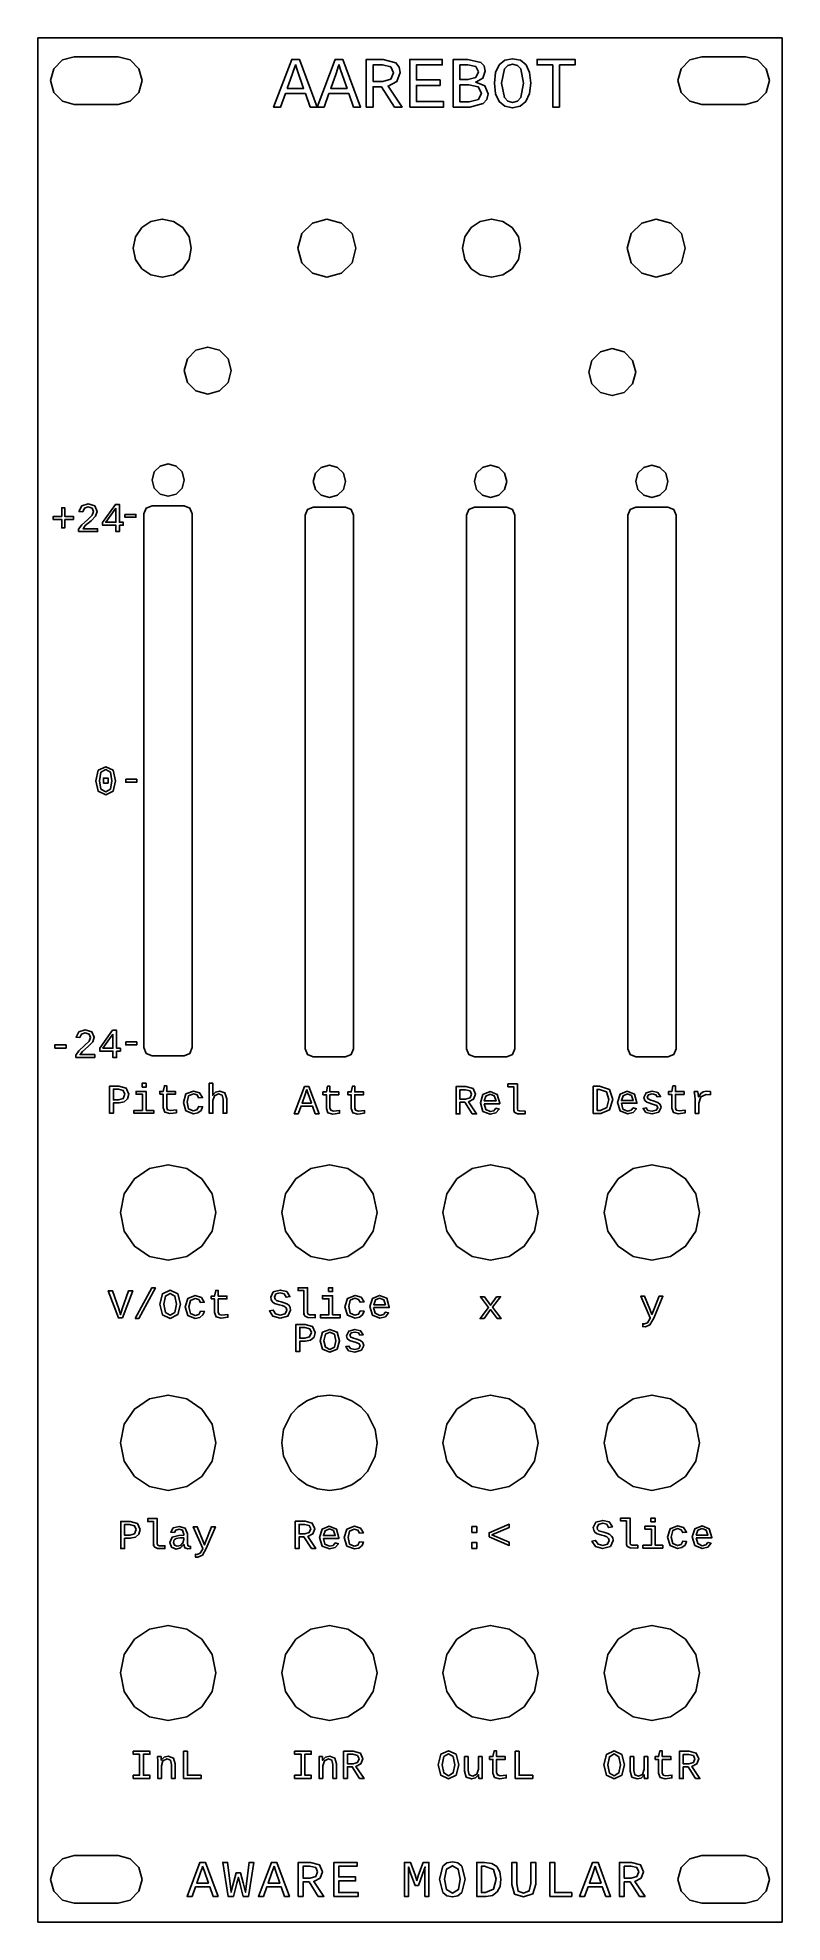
# Model space of a CAD drawing. Extents: x 80 to 130, y 87 to 216.
import ezdxf

# ---------------------------------------------------------------- set-up
doc = ezdxf.new("R2010")
doc.units = 0

msp = doc.modelspace()

# ---------------------------------------------------------------- linework, layer by layer
at = {"layer": 'Slice Position (CV1)', "color": 7}
for points in [[(96.77324, 128.883025), (96.587204, 128.487529), (96.059414, 128.345591), (95.561598, 128.468925), (95.327675, 128.838927), (95.582612, 128.889915), (95.742465, 128.630843), (96.066304, 128.550918), (96.398414, 128.636357), (96.51279, 128.878892), (96.467314, 129.035989), (96.35018, 129.135207), (96.184816, 129.19722), (96.000158, 129.245451), (95.683209, 129.348802), (95.533002, 129.452156), (95.447563, 129.587205), (95.418626, 129.764973), (95.585369, 130.131531), (96.066304, 130.261066), (96.51279, 130.15909), (96.727764, 129.814582), (96.468692, 129.769106), (96.336401, 129.992348), (96.064928, 130.062629), (95.772437, 129.989248), (95.674941, 129.769106), (95.71077, 129.634057), (95.809989, 129.548618), (95.956063, 129.493498), (96.135206, 129.446645), (96.410815, 129.365339), (96.559643, 129.292303), (96.672643, 129.194463), (96.745679, 129.062172), (96.77324, 128.883025), (96.77324, 128.883025)], [(98.063085, 128.575723), (98.450316, 128.568843), (98.450316, 128.373161), (97.94044, 128.378664), (97.713063, 128.502687), (97.678612, 128.728686), (97.678612, 130.222482), (97.280359, 130.222482), (97.280359, 130.418162), (97.926661, 130.418162), (97.926661, 128.699746), (97.96111, 128.607417), (98.063085, 128.575723), (98.063085, 128.575723)], [(99.632655, 128.568843), (100.156312, 128.568843), (100.156312, 128.373161), (98.803076, 128.373161), (98.803076, 128.568843), (99.384608, 128.568843), (99.384608, 129.668519), (98.945014, 129.668519), (98.945014, 129.864202), (99.632655, 129.864202), (99.632655, 128.568843)], [(99.357047, 130.15359), (99.357047, 130.418173), (99.632655, 130.418173), (99.632655, 130.15359), (99.357047, 130.15359)], [(100.478773, 129.12006), (100.656541, 129.691945), (101.170549, 129.891761), (101.583963, 129.770495), (101.785157, 129.446656), (101.520571, 129.427368), (101.410327, 129.624426), (101.159524, 129.697465), (100.83982, 129.562416), (100.739223, 129.125576), (100.83982, 128.677714), (101.158148, 128.537154), (101.404816, 128.61019), (101.526085, 128.833432), (101.787911, 128.816895), (101.687314, 128.575738), (101.470962, 128.406239), (101.169171, 128.345607), (100.655163, 128.544044), (100.478773, 129.120065), (100.478773, 129.12006)], [(102.43697, 129.066315), (102.547211, 128.673573), (102.85176, 128.531635), (103.099806, 128.59227), (103.243123, 128.760391), (103.460854, 128.698378), (103.237612, 128.436552), (102.85176, 128.345602), (102.351531, 128.548172), (102.17652, 129.128328), (102.347396, 129.693324), (102.843491, 129.891761), (103.334073, 129.694702), (103.500816, 129.099388), (103.500816, 129.066315), (102.43697, 129.066315)], [(97.678593, 128.568843), (97.678593, 128.728697), (97.678593, 128.568843)], [(97.92665, 128.699756), (97.92665, 128.699756)], [(98.068589, 128.568843), (98.068589, 128.568843)], [(102.846248, 129.708482), (102.554104, 129.587215), (102.439725, 129.256484), (103.244501, 129.256484), (103.125645, 129.595482), (102.846248, 129.708482), (102.846248, 129.708482)], [(98.454448, 127.360898), (98.371766, 127.053595), (98.137499, 126.842754), (97.786099, 126.766962), (97.398871, 126.766962), (97.398871, 126.058649), (97.135664, 126.058649), (97.135664, 127.917625), (97.769562, 127.917625), (98.275305, 127.770176), (98.454448, 127.360898), (98.454448, 127.360898)], [(98.189865, 127.35677), (98.076866, 127.619287), (97.737868, 127.706792), (97.398871, 127.706792), (97.398871, 126.975054), (97.748893, 126.975054), (98.071353, 127.075651), (98.189865, 127.35677), (98.189865, 127.35677)], [(97.94869, 128.373161), (97.94869, 128.373161)], [(100.117744, 126.805554), (99.944112, 126.229533), (99.445262, 126.031096), (98.95468, 126.23229), (98.78518, 126.805554), (98.958812, 127.382953), (99.45353, 127.577258), (99.953758, 127.38571), (100.117744, 126.805554), (100.117744, 126.805554)], [(99.857294, 126.805554), (99.762211, 127.247905), (99.457663, 127.393979), (99.144849, 127.245151), (99.04563, 126.805554), (99.144849, 126.364581), (99.442505, 126.214375), (99.759454, 126.361824), (99.857294, 126.805554), (99.857294, 126.805554)], [(101.760371, 126.484472), (101.599139, 126.150986), (101.15541, 126.031096), (100.722705, 126.119289), (100.529779, 126.400411), (100.748888, 126.443131), (100.860508, 126.269495), (101.15541, 126.215753), (101.434462, 126.274665), (101.527479, 126.451399), (101.459958, 126.593337), (101.25325, 126.682909), (100.791608, 126.823469), (100.641402, 126.950249), (100.589035, 127.141797), (100.735106, 127.458746), (101.158167, 127.573122), (101.545394, 127.480793), (101.725919, 127.214832), (101.502675, 127.187273), (101.404835, 127.337479), (101.158167, 127.388465), (100.904951, 127.336444), (100.820545, 127.180381), (100.877044, 127.048089), (101.061702, 126.968164), (101.225691, 126.925444), (101.548151, 126.816579), (101.703869, 126.681531), (101.760371, 126.484472), (101.760371, 126.484472)]]:
    msp.add_lwpolyline(points, dxfattribs=at)
at = {"layer": 'Text', "color": 7}
for points in [[(98.109625, 210.912468), (97.776828, 211.833688), (96.419115, 211.833688), (96.08873, 210.912468), (95.616063, 210.912468), (96.845964, 214.165675), (97.369274, 214.165675), (98.577469, 210.912468), (98.109625, 210.912468)], [(97.101591, 213.818409), (97.07265, 213.724358), (96.906252, 213.213104), (96.542106, 212.193013), (97.658662, 212.193013), (97.24146, 213.398797), (97.101591, 213.818409)], [(101.073442, 210.912468), (100.740647, 211.833688), (99.382934, 211.833688), (99.052549, 210.912468), (98.579882, 210.912468), (99.80978, 214.165675), (100.333091, 214.165675), (101.541285, 210.912468), (101.073442, 210.912468)], [(100.065407, 213.818409), (100.036467, 213.724358), (99.870071, 213.213104), (99.505922, 212.193013), (100.622479, 212.193013), (100.205279, 213.398797), (100.065407, 213.818409)], [(103.851569, 210.912468), (102.968936, 212.299121), (102.394981, 212.299121), (102.394981, 210.912468), (101.934371, 210.912468), (101.934371, 214.165675), (103.096748, 214.165675), (103.952854, 213.931752), (104.173514, 213.649598), (104.247067, 213.266159), (104.020378, 212.660856), (103.417486, 212.352175), (104.382113, 210.912468), (103.851569, 210.912468)], [(103.784044, 213.258925), (103.600765, 213.66226), (103.050927, 213.796706), (102.394981, 213.796706), (102.394981, 212.663267), (103.070221, 212.663267), (103.598355, 212.817608), (103.784044, 213.258925), (103.784044, 213.258925)], [(104.89819, 210.912468), (104.89819, 214.165675), (107.114419, 214.165675), (107.114419, 213.789469), (105.3588, 213.789469), (105.3588, 212.771788), (106.969727, 212.771788), (106.969727, 212.400406), (105.3588, 212.400406), (105.3588, 211.288673), (107.213294, 211.288673), (107.213294, 210.912468), (104.89819, 210.912468)], [(110.249458, 211.828864), (110.166862, 211.443013), (109.919073, 211.153625), (109.000266, 210.912468), (107.862007, 210.912468), (107.862007, 214.165675), (108.855574, 214.165675), (109.752677, 213.968529), (109.976953, 213.722097), (110.051711, 213.377093), (109.878079, 212.885133), (109.405409, 212.627093), (110.027595, 212.369056), (110.249458, 211.828864), (110.249458, 211.828864)], [(109.588688, 213.319215), (109.405409, 213.685771), (108.860397, 213.796706), (108.322616, 213.796706), (108.322616, 212.793492), (108.865218, 212.793492), (109.407821, 212.924923), (109.588688, 213.319215), (109.588688, 213.319215)], [(113.150576, 212.554748), (113.070392, 211.835497), (112.829838, 211.303143), (112.441575, 210.973964), (111.913442, 210.864237), (111.384102, 210.972155), (110.997045, 211.29591), (110.760109, 211.826454), (110.68113, 212.554748), (110.759507, 213.270381), (110.994635, 213.791882), (111.382293, 214.110209), (111.918265, 214.216318), (112.444589, 214.111415), (112.832248, 213.796706), (113.070994, 213.277615), (113.150576, 212.554748), (113.150576, 212.554748)], [(112.66585, 212.554748), (112.478953, 213.518772), (112.245333, 213.759778), (111.918265, 213.840113), (111.589085, 213.759778), (111.353957, 213.518772), (111.165854, 212.554748), (111.35637, 211.570827), (111.591497, 211.321231), (111.915852, 211.238032), (112.25528, 211.322437), (112.487394, 211.57565), (112.66585, 212.554748), (112.66585, 212.554748)], [(115.108768, 213.789469), (115.108768, 210.912468), (114.650571, 210.912468), (114.650571, 213.789469), (113.582246, 213.789469), (113.582246, 214.165675), (116.177094, 214.165675), (116.177094, 213.789469), (115.108768, 213.789469)], [(109.784027, 211.869861), (109.569398, 212.289474), (108.930332, 212.434169), (108.322616, 212.434169), (108.322616, 211.281439), (108.964093, 211.281439), (109.583868, 211.426132), (109.784027, 211.869861), (109.784027, 211.869861)], [(85.737444, 143.611691), (85.654762, 143.304389), (85.420495, 143.093548), (85.069094, 143.017755), (84.681866, 143.017755), (84.681866, 142.309443), (84.418659, 142.309443), (84.418659, 144.168419), (85.052557, 144.168419), (85.5583, 144.02097), (85.737444, 143.611691), (85.737444, 143.611691)], [(85.472861, 143.607564), (85.359861, 143.870081), (85.020863, 143.957586), (84.681866, 143.957586), (84.681866, 143.225845), (85.031888, 143.225845), (85.354349, 143.326442), (85.472861, 143.607564), (85.472861, 143.607564)], [(86.640061, 144.089878), (86.640061, 144.354461), (86.915669, 144.354461), (86.915669, 144.089878), (86.640061, 144.089878)], [(87.844469, 143.604807), (87.844469, 143.80049), (88.078736, 143.80049), (88.158661, 144.189096), (88.324028, 144.189096), (88.324028, 143.80049), (88.91934, 143.80049), (88.91934, 143.604807), (88.324028, 143.604807), (88.324028, 142.706325), (88.381906, 142.545094), (88.574832, 142.492728), (88.98411, 142.539583), (88.98411, 142.350789), (88.522466, 142.287401), (88.187601, 142.381108), (88.075979, 142.680142), (88.075979, 143.604807), (87.844469, 143.604807)], [(91.224803, 144.354461), (91.474228, 144.354461), (91.474228, 143.817026), (91.461819, 143.545551), (91.465946, 143.545551), (91.655083, 143.757424), (91.933102, 143.828049), (92.294839, 143.696791), (92.415418, 143.303016), (92.415418, 142.309448), (92.165991, 142.309448), (92.165991, 143.267186), (92.092955, 143.545551), (91.862823, 143.636501), (91.581701, 143.5111), (91.472839, 143.173481), (91.472839, 142.309448), (91.224789, 142.309448), (91.224803, 144.354461)], [(98.447355, 142.277823), (98.257186, 142.804234), (97.481347, 142.804234), (97.292556, 142.277823), (97.022459, 142.277823), (97.72526, 144.136801), (98.024295, 144.136801), (98.714695, 142.277823), (98.447355, 142.277823)], [(97.871334, 143.938364), (97.854798, 143.884619), (97.759712, 143.592475), (97.551628, 143.009564), (98.189662, 143.009564), (97.951259, 143.698583), (97.871334, 143.938364)], [(98.977899, 143.573181), (98.977899, 143.768864), (99.212167, 143.768864), (99.292094, 144.157471), (99.457459, 144.157471), (99.457459, 143.768864), (100.052773, 143.768864), (100.052773, 143.573181), (99.457459, 143.573181), (99.457459, 142.6747), (99.515336, 142.513468), (99.708262, 142.461102), (100.11754, 142.507957), (100.11754, 142.319164), (99.655896, 142.255775), (99.321032, 142.349482), (99.209412, 142.648517), (99.209412, 143.573181), (98.977899, 143.573181)], [(100.671511, 143.573181), (100.671511, 143.768864), (100.905778, 143.768864), (100.985706, 144.157471), (101.15107, 144.157471), (101.15107, 143.768864), (101.746385, 143.768864), (101.746385, 143.573181), (101.15107, 143.573181), (101.15107, 142.6747), (101.208948, 142.513468), (101.401874, 142.461102), (101.811152, 142.507957), (101.811152, 142.319164), (101.349508, 142.255775), (101.014644, 142.349482), (100.903024, 142.648517), (100.903024, 143.573181), (100.671511, 143.573181)], [(109.158828, 142.268909), (108.654467, 143.061282), (108.326493, 143.061282), (108.326493, 142.268909), (108.063285, 142.268909), (108.063285, 144.127888), (108.727503, 144.127888), (109.216706, 143.994218), (109.384827, 143.613877), (109.255293, 143.26799), (108.910782, 143.091601), (109.461998, 142.268909), (109.158828, 142.268909)], [(112.377933, 142.471482), (112.765161, 142.464602), (112.765161, 142.268919), (112.255286, 142.274423), (112.027911, 142.398446), (111.99346, 142.624445), (111.99346, 144.118241), (111.595204, 144.118241), (111.595204, 144.313921), (112.241506, 144.313921), (112.241506, 142.595505), (112.275957, 142.503176), (112.377933, 142.471482), (112.377933, 142.471482)], [(118.748277, 143.245165), (118.536057, 142.542363), (117.931096, 142.297074), (117.421221, 142.297074), (117.421221, 144.15605), (117.849793, 144.15605), (118.525032, 143.928672), (118.748277, 143.245165), (118.748277, 143.245165)], [(118.483691, 143.245165), (118.332106, 143.774333), (117.851171, 143.941076), (117.684428, 143.941076), (117.684428, 142.512047), (117.90767, 142.512047), (118.341753, 142.695327), (118.483691, 143.245165), (118.483691, 143.245165)], [(122.540643, 143.592432), (122.540643, 143.788113), (122.77491, 143.788113), (122.854838, 144.176722), (123.020202, 144.176722), (123.020202, 143.788113), (123.615517, 143.788113), (123.615517, 143.592432), (123.020202, 143.592432), (123.020202, 142.693948), (123.07808, 142.532719), (123.271006, 142.480353), (123.680284, 142.527205), (123.680284, 142.338415), (123.218639, 142.275023), (122.883775, 142.368731), (122.772156, 142.667765), (122.772156, 143.592432), (122.540643, 143.592432)], [(86.915669, 142.505131), (87.439324, 142.505131), (87.439324, 142.309448), (86.08609, 142.309448), (86.08609, 142.505131), (86.667622, 142.505131), (86.667622, 143.604807), (86.228028, 143.604807), (86.228028, 143.80049), (86.915669, 143.80049), (86.915669, 142.505131)], [(89.455399, 143.056348), (89.633167, 143.628233), (90.147175, 143.828049), (90.560588, 143.706783), (90.761782, 143.382944), (90.497197, 143.363655), (90.386956, 143.560714), (90.136152, 143.633752), (89.816446, 143.498704), (89.715849, 143.061864), (89.816446, 142.614002), (90.134774, 142.473439), (90.381442, 142.546478), (90.502711, 142.769719), (90.764537, 142.753183), (90.66394, 142.512026), (90.447587, 142.342526), (90.145796, 142.281892), (89.631788, 142.480332), (89.455399, 143.056353), (89.455399, 143.056348)], [(109.120244, 143.609744), (109.015513, 143.840221), (108.701319, 143.917047), (108.326493, 143.917047), (108.326493, 143.269366), (108.712345, 143.269366), (109.014133, 143.357562), (109.120244, 143.609744), (109.120244, 143.609744)], [(109.977385, 142.962063), (110.087628, 142.569322), (110.392174, 142.427383), (110.640223, 142.488018), (110.78354, 142.656139), (111.001268, 142.594126), (110.778026, 142.3323), (110.392174, 142.24135), (109.891946, 142.44392), (109.716934, 143.024076), (109.887813, 143.589072), (110.383906, 143.787509), (110.87449, 143.590451), (111.041233, 142.995136), (111.041233, 142.962063), (109.977385, 142.962063)], [(110.386663, 143.60423), (110.094518, 143.482964), (109.980142, 143.152232), (110.784916, 143.152232), (110.666061, 143.491231), (110.386663, 143.60423), (110.386663, 143.60423)], [(119.33532, 142.990228), (119.445564, 142.597487), (119.750112, 142.455548), (119.998159, 142.516183), (120.141476, 142.684302), (120.359206, 142.622291), (120.135962, 142.360463), (119.750112, 142.269512), (119.249884, 142.472085), (119.07487, 143.052239), (119.245748, 143.617237), (119.741844, 143.815674), (120.232426, 143.618616), (120.399169, 143.023301), (120.399169, 142.990228), (119.33532, 142.990228)], [(119.744598, 143.632395), (119.452454, 143.511126), (119.338077, 143.180397), (120.142854, 143.180397), (120.023997, 143.519396), (119.744598, 143.632395), (119.744598, 143.632395)], [(122.045928, 142.722888), (121.884697, 142.389403), (121.440967, 142.269512), (121.008263, 142.357708), (120.815337, 142.638828), (121.034446, 142.681547), (121.146065, 142.507915), (121.440967, 142.45417), (121.720021, 142.513081), (121.81304, 142.689815), (121.745515, 142.831754), (121.538807, 142.921326), (121.077165, 143.061885), (120.926959, 143.188666), (120.874593, 143.380213), (121.020664, 143.697162), (121.443724, 143.811539), (121.830952, 143.719213), (122.011477, 143.453249), (121.788235, 143.42569), (121.690392, 143.575896), (121.443724, 143.626884), (121.190508, 143.574862), (121.106103, 143.418797), (121.162602, 143.286506), (121.34726, 143.20658), (121.511248, 143.163861), (121.833709, 143.054996), (121.989426, 142.919947), (122.045928, 142.722888), (122.045928, 142.722888)], [(125.412482, 143.562114), (125.120338, 143.588308), (124.762045, 143.421565), (124.62562, 142.997129), (124.62562, 142.297084), (124.377574, 142.297084), (124.377574, 143.26309), (124.358286, 143.509761), (124.305919, 143.788123), (124.541565, 143.788123), (124.607711, 143.443615), (124.61459, 143.443615), (124.749638, 143.669611), (124.906734, 143.778477), (125.128601, 143.815685), (125.412477, 143.792269), (125.412482, 143.562114)], [(111.993444, 142.464602), (111.993444, 142.624455), (111.993444, 142.464602)], [(112.241498, 142.595515), (112.241498, 142.595515)], [(112.263538, 142.268919), (112.263538, 142.268919)], [(112.383436, 142.464602), (112.383436, 142.464602)], [(85.301975, 128.357211), (85.029123, 128.357211), (84.333212, 130.216187), (84.610199, 130.216187), (85.051171, 128.973195), (85.166926, 128.588722), (85.282684, 128.973195), (85.720899, 130.216187), (85.997886, 130.216187), (85.301975, 128.357211)], [(86.17014, 128.32965), (87.301513, 130.402224), (87.546803, 130.402224), (86.420944, 128.32965), (86.17014, 128.32965)], [(89.258329, 129.295658), (89.07505, 128.580453), (88.551395, 128.32965), (88.02774, 128.576321), (87.847215, 129.295658), (88.026362, 130.002592), (88.554152, 130.245128), (89.076428, 130.005349), (89.258329, 129.295658), (89.258329, 129.295658)], [(88.981345, 129.295658), (88.874547, 129.84653), (88.554152, 130.030154), (88.23169, 129.84653), (88.124202, 129.295658), (88.233067, 128.733417), (88.552774, 128.543248), (88.87937, 128.736174), (88.981345, 129.295658), (88.981345, 129.295658)], [(89.579414, 129.104111), (89.757182, 129.675996), (90.27119, 129.875812), (90.684604, 129.754546), (90.885798, 129.430707), (90.621212, 129.411419), (90.510968, 129.608477), (90.260167, 129.681516), (89.940461, 129.546467), (89.839864, 129.109627), (89.940461, 128.661765), (90.258789, 128.521203), (90.505457, 128.594241), (90.626726, 128.817483), (90.888552, 128.800946), (90.787955, 128.559789), (90.571603, 128.39029), (90.269811, 128.329655), (89.755803, 128.528095), (89.579414, 129.104116), (89.579414, 129.104111)], [(91.355708, 129.65257), (91.355708, 129.848253), (91.589975, 129.848253), (91.669903, 130.236859), (91.835267, 130.236859), (91.835267, 129.848253), (92.430581, 129.848253), (92.430581, 129.65257), (91.835267, 129.65257), (91.835267, 128.754089), (91.893145, 128.592857), (92.086071, 128.540491), (92.495349, 128.587346), (92.495349, 128.398553), (92.033704, 128.335164), (91.69884, 128.428871), (91.58722, 128.727905), (91.58722, 129.65257), (91.355708, 129.65257)], [(110.853131, 128.313836), (110.41078, 128.925687), (109.965672, 128.313836), (109.698332, 128.313836), (110.270217, 129.080026), (109.723136, 129.804875), (109.997366, 129.804875), (110.41078, 129.224721), (110.821434, 129.804875), (111.09842, 129.804875), (110.551339, 129.082783), (111.130117, 128.313836), (110.853131, 128.313836)], [(120.971152, 127.755605), (120.800277, 127.770766), (120.800277, 127.956802), (120.916032, 127.948547), (121.11998, 128.029851), (121.28259, 128.288923), (121.307382, 128.356447), (120.659701, 129.832328), (120.924287, 129.832328), (121.288088, 128.947626), (121.423137, 128.597604), (121.479636, 128.749189), (121.906829, 129.832328), (122.168658, 129.832328), (121.54027, 128.341289), (121.285331, 127.886534), (120.971139, 127.755621), (120.971152, 127.755605)], [(86.504314, 113.927897), (86.421632, 113.620595), (86.187365, 113.409756), (85.835964, 113.333964), (85.448733, 113.333964), (85.448733, 112.625649), (85.185529, 112.625649), (85.185529, 114.484627), (85.819428, 114.484627), (86.325167, 114.337175), (86.504314, 113.927897), (86.504314, 113.927897)], [(87.806562, 112.828227), (88.193793, 112.821347), (88.193793, 112.625665), (87.683917, 112.631168), (87.45654, 112.755191), (87.422089, 112.98119), (87.422089, 114.474986), (87.023836, 114.474986), (87.023836, 114.670669), (87.670135, 114.670669), (87.670135, 112.95225), (87.704587, 112.859921), (87.806562, 112.828227), (87.806562, 112.828227)], [(98.187646, 112.630834), (97.683282, 113.423208), (97.35531, 113.423208), (97.35531, 112.630834), (97.092103, 112.630834), (97.092103, 114.489811), (97.75632, 114.489811), (98.245523, 114.356141), (98.413644, 113.975802), (98.284107, 113.629913), (97.939599, 113.453524), (98.490815, 112.630834), (98.187646, 112.630834)], [(118.773177, 113.176106), (118.58714, 112.78061), (118.059353, 112.638671), (117.561535, 112.762006), (117.327612, 113.13201), (117.582551, 113.182998), (117.742404, 112.923926), (118.066243, 112.843998), (118.39835, 112.929438), (118.512726, 113.171973), (118.467253, 113.329069), (118.350119, 113.428288), (118.184755, 113.490301), (118.000097, 113.538531), (117.683148, 113.641886), (117.532941, 113.745237), (117.447502, 113.880285), (117.418562, 114.058053), (117.585305, 114.424612), (118.066243, 114.554147), (118.512726, 114.452174), (118.727703, 114.107663), (118.468631, 114.062186), (118.33634, 114.285431), (118.064864, 114.355709), (117.772376, 114.282328), (117.674879, 114.062186), (117.710707, 113.92714), (117.809928, 113.841701), (117.955999, 113.786578), (118.135145, 113.739726), (118.410754, 113.658422), (118.559581, 113.585384), (118.67258, 113.487544), (118.745618, 113.355252), (118.773177, 113.176106), (118.773177, 113.176106)], [(120.063024, 112.868803), (120.450252, 112.861924), (120.450252, 112.666244), (119.940377, 112.671747), (119.713002, 112.79577), (119.678551, 113.021769), (119.678551, 114.515565), (119.280295, 114.515565), (119.280295, 114.711248), (119.926597, 114.711248), (119.926597, 112.992829), (119.961048, 112.9005), (120.063024, 112.868806), (120.063024, 112.868803)], [(121.356988, 114.44667), (121.356988, 114.711256), (121.632597, 114.711256), (121.632597, 114.44667), (121.356988, 114.44667)], [(86.239731, 113.92377), (86.126731, 114.186286), (85.787733, 114.273792), (85.448733, 114.273792), (85.448733, 113.542053), (85.798756, 113.542053), (86.121219, 113.64265), (86.239731, 113.92377), (86.239731, 113.92377)], [(89.866714, 112.778628), (89.94802, 112.788285), (89.94802, 112.633943), (89.756473, 112.611904), (89.555279, 112.683561), (89.484997, 112.910938), (89.476742, 112.910938), (89.264523, 112.67116), (88.96411, 112.598124), (88.636138, 112.716636), (88.525895, 113.041854), (88.682302, 113.404277), (89.151525, 113.529678), (89.476742, 113.535182), (89.476742, 113.616488), (89.403707, 113.87556), (89.170818, 113.955485), (88.936551, 113.897608), (88.851112, 113.718464), (88.59204, 113.741879), (88.769462, 114.043671), (89.174951, 114.144268), (89.588365, 114.014731), (89.727546, 113.642661), (89.727546, 113.000494), (89.756486, 112.833748), (89.866727, 112.778628), (89.866714, 112.778628)], [(89.027488, 112.786883), (89.261756, 112.850274), (89.42023, 113.019771), (89.476729, 113.238881), (89.476729, 113.361525), (89.214901, 113.356022), (88.966854, 113.320192), (88.833184, 113.218217), (88.786332, 113.037694), (88.846963, 112.855794), (89.027488, 112.786891), (89.027488, 112.786883)], [(90.445492, 112.039986), (90.274616, 112.055147), (90.274616, 112.24118), (90.390371, 112.232925), (90.59432, 112.314232), (90.75693, 112.573304), (90.781721, 112.640828), (90.134041, 114.116709), (90.398626, 114.116709), (90.762428, 113.232007), (90.897476, 112.881985), (90.953975, 113.033569), (91.381169, 114.116709), (91.642997, 114.116709), (91.01461, 112.625667), (90.759671, 112.170915), (90.445479, 112.040002), (90.445492, 112.039986)], [(98.149059, 113.971667), (98.044328, 114.202144), (97.730137, 114.27897), (97.35531, 114.27897), (97.35531, 113.631292), (97.741159, 113.631292), (98.04295, 113.719485), (98.149059, 113.971667), (98.149059, 113.971667)], [(99.006202, 113.323989), (99.116446, 112.931247), (99.420991, 112.789309), (99.669038, 112.849941), (99.812355, 113.018062), (100.030085, 112.956052), (99.806843, 112.694223), (99.420991, 112.603273), (98.920763, 112.805846), (98.745752, 113.385999), (98.91663, 113.950998), (99.412723, 114.149435), (99.903305, 113.952374), (100.070048, 113.357062), (100.070048, 113.323989), (99.006202, 113.323989)], [(99.41548, 113.966156), (99.123335, 113.844887), (99.008959, 113.514158), (99.813733, 113.514158), (99.694878, 113.853156), (99.41548, 113.966156), (99.41548, 113.966156)], [(100.435231, 113.377731), (100.612996, 113.949619), (101.127007, 114.149435), (101.540418, 114.028166), (101.741612, 113.704327), (101.477029, 113.685039), (101.366785, 113.8821), (101.115981, 113.955136), (100.796278, 113.820087), (100.695681, 113.38325), (100.796278, 112.935385), (101.114603, 112.794826), (101.361274, 112.867861), (101.48254, 113.091106), (101.744369, 113.074569), (101.643772, 112.833412), (101.427419, 112.663915), (101.125628, 112.603281), (100.61162, 112.801718), (100.435231, 113.377739), (100.435231, 113.377731)], [(109.143668, 113.717866), (109.143668, 114.129901), (109.467507, 114.129901), (109.467507, 113.717866), (109.143668, 113.717866)], [(110.313625, 113.425721), (110.313625, 113.708219), (111.684776, 114.28424), (111.684776, 114.072021), (110.502415, 113.567659), (111.684776, 113.061917), (111.684776, 112.851079), (110.313625, 113.425721)], [(121.632597, 112.861924), (122.156251, 112.861924), (122.156251, 112.666244), (120.803015, 112.666244), (120.803015, 112.861924), (121.38455, 112.861924), (121.38455, 113.9616), (120.944953, 113.9616), (120.944953, 114.157272), (121.632597, 114.157272), (121.632597, 112.861924)], [(122.478712, 113.41314), (122.65648, 113.985028), (123.170491, 114.184844), (123.583901, 114.063575), (123.785096, 113.739736), (123.520513, 113.720448), (123.410269, 113.91751), (123.159465, 113.990545), (122.839759, 113.855497), (122.739162, 113.418657), (122.839759, 112.970795), (123.158087, 112.830235), (123.404758, 112.90327), (123.526024, 113.126512), (123.787853, 113.109976), (123.687256, 112.868819), (123.470903, 112.699322), (123.169112, 112.638687), (122.655101, 112.837125), (122.478712, 113.413146), (122.478712, 113.41314)], [(124.436909, 113.359398), (124.547153, 112.966656), (124.851699, 112.824718), (125.099748, 112.88535), (125.243062, 113.053471), (125.460792, 112.991461), (125.237551, 112.729632), (124.851699, 112.638682), (124.35147, 112.841255), (124.176459, 113.421408), (124.347337, 113.986404), (124.84343, 114.184844), (125.334015, 113.987783), (125.500758, 113.392471), (125.500758, 113.359398), (124.436909, 113.359398)], [(124.846187, 114.001565), (124.554043, 113.880296), (124.439666, 113.549567), (125.24444, 113.549567), (125.125585, 113.888565), (124.846187, 114.001565), (124.846187, 114.001565)], [(87.42207, 112.821347), (87.42207, 112.981201), (87.42207, 112.821347)], [(87.670127, 112.95226), (87.670127, 112.95226)], [(87.692167, 112.625665), (87.692167, 112.625665)], [(87.812066, 112.821347), (87.812066, 112.821347)], [(109.143668, 112.638859), (109.143668, 113.050894), (109.467507, 113.050894), (109.467507, 112.638859), (109.143668, 112.638859)], [(119.678535, 112.861924), (119.678535, 113.021777), (119.678535, 112.861924)], [(119.926589, 112.992837), (119.926589, 112.992837)], [(119.948629, 112.666244), (119.948629, 112.666244)], [(120.068527, 112.861924), (120.068527, 112.861924)], [(86.036661, 98.817096), (87.170788, 98.817096), (87.170788, 98.60212), (86.735327, 98.60212), (86.735327, 97.173091), (87.170788, 97.173091), (87.170788, 96.958118), (86.036661, 96.958118), (86.036661, 97.173091), (86.472122, 97.173091), (86.472122, 98.60212), (86.036661, 98.60212), (86.036661, 98.817096)], [(88.648047, 96.958118), (88.648047, 97.915855), (88.575012, 98.19422), (88.344878, 98.285171), (88.063758, 98.159769), (87.954893, 97.82215), (87.954893, 96.958118), (87.706846, 96.958118), (87.706846, 98.130831), (87.698591, 98.449159), (87.932858, 98.449159), (87.93561, 98.411951), (87.938362, 98.34167), (87.943865, 98.19422), (87.947992, 98.19422), (88.139541, 98.406094), (88.424795, 98.476718), (88.780328, 98.347184), (88.897462, 97.951685), (88.897462, 96.958118), (88.648047, 96.958118)], [(89.472115, 96.958118), (89.472115, 98.817096), (89.735322, 98.817096), (89.735322, 97.173091), (90.661365, 97.173091), (90.661365, 96.958118), (89.472115, 96.958118)], [(97.048846, 98.817096), (98.182973, 98.817096), (98.182973, 98.60212), (97.747512, 98.60212), (97.747512, 97.173091), (98.182973, 97.173091), (98.182973, 96.958118), (97.048846, 96.958118), (97.048846, 97.173091), (97.484307, 97.173091), (97.484307, 98.60212), (97.048846, 98.60212), (97.048846, 98.817096)], [(99.660233, 96.958118), (99.660233, 97.915855), (99.587197, 98.19422), (99.357063, 98.285171), (99.075943, 98.159769), (98.967078, 97.82215), (98.967078, 96.958118), (98.719031, 96.958118), (98.719031, 98.130831), (98.710776, 98.449159), (98.945044, 98.449159), (98.947795, 98.411951), (98.950547, 98.34167), (98.95605, 98.19422), (98.960178, 98.19422), (99.151726, 98.406094), (99.43698, 98.476718), (99.792513, 98.347184), (99.909647, 97.951685), (99.909647, 96.958118), (99.660233, 96.958118)], [(101.476492, 96.958118), (100.972128, 97.750491), (100.644153, 97.750491), (100.644153, 96.958118), (100.380949, 96.958118), (100.380949, 98.817096), (101.045163, 98.817096), (101.534369, 98.683426), (101.702491, 98.303086), (101.572953, 97.957199), (101.228442, 97.780809), (101.779659, 96.958118), (101.476492, 96.958118)], [(101.437905, 98.298953), (101.333174, 98.52943), (101.01898, 98.606255), (100.644153, 98.606255), (100.644153, 97.958575), (101.030005, 97.958575), (101.331797, 98.046771), (101.437905, 98.298953), (101.437905, 98.298953)], [(108.244292, 97.895869), (108.061013, 97.180666), (107.537358, 96.929863), (107.013701, 97.176531), (106.833178, 97.895869), (107.012325, 98.602805), (107.540112, 98.845341), (108.062391, 98.60556), (108.244292, 97.895869), (108.244292, 97.895869)], [(107.967305, 97.895869), (107.860507, 98.44674), (107.540112, 98.630364), (107.217652, 98.44674), (107.110165, 97.895869), (107.21903, 97.33363), (107.538736, 97.143458), (107.865332, 97.336384), (107.967305, 97.895869), (107.967305, 97.895869)], [(108.889216, 98.448463), (108.889216, 97.503127), (108.95674, 97.204092), (109.197897, 97.12141), (109.479016, 97.242679), (109.58237, 97.584433), (109.58237, 98.448463), (109.831795, 98.448463), (109.831795, 97.275752), (109.84005, 96.957424), (109.605783, 96.957424), (109.603032, 96.99463), (109.598904, 97.063533), (109.594777, 97.212361), (109.590649, 97.212361), (109.392212, 96.993252), (109.113847, 96.929863), (108.754178, 97.051129), (108.64118, 97.454896), (108.64118, 98.448463), (108.889216, 98.448463)], [(110.341671, 98.252783), (110.341671, 98.448463), (110.575938, 98.448463), (110.655863, 98.837072), (110.82123, 98.837072), (110.82123, 98.448463), (111.416542, 98.448463), (111.416542, 98.252783), (110.82123, 98.252783), (110.82123, 97.354299), (110.879107, 97.19307), (111.072033, 97.140704), (111.481312, 97.187556), (111.481312, 96.998765), (111.019667, 96.935374), (110.684803, 97.029081), (110.573181, 97.328116), (110.573181, 98.252783), (110.341671, 98.252783)], [(112.100049, 96.957424), (112.100049, 98.8164), (112.363257, 98.8164), (112.363257, 97.172398), (113.2893, 97.172398), (113.2893, 96.957424), (112.100049, 96.957424)], [(119.544193, 97.890831), (119.360913, 97.175629), (118.837259, 96.924825), (118.313604, 97.171493), (118.133079, 97.890831), (118.312225, 98.597765), (118.840016, 98.8403), (119.362292, 98.600522), (119.544193, 97.890831), (119.544193, 97.890831)], [(119.267209, 97.890831), (119.16041, 98.441703), (118.840016, 98.625327), (118.517553, 98.441703), (118.410066, 97.890831), (118.518931, 97.328589), (118.838637, 97.13842), (119.165233, 97.331346), (119.267209, 97.890831), (119.267209, 97.890831)], [(120.189116, 98.443426), (120.189116, 97.498089), (120.256641, 97.199055), (120.497797, 97.116373), (120.77892, 97.237639), (120.882271, 97.579393), (120.882271, 98.443426), (121.131696, 98.443426), (121.131696, 97.270712), (121.139951, 96.952384), (120.905684, 96.952384), (120.902932, 96.989592), (120.898805, 97.058495), (120.894677, 97.207323), (120.89055, 97.207323), (120.692112, 96.988214), (120.413747, 96.924825), (120.054079, 97.046091), (119.94108, 97.449858), (119.94108, 98.443426), (120.189116, 98.443426)], [(121.641571, 98.247743), (121.641571, 98.443426), (121.875838, 98.443426), (121.955766, 98.832032), (122.121131, 98.832032), (122.121131, 98.443426), (122.716445, 98.443426), (122.716445, 98.247743), (122.121131, 98.247743), (122.121131, 97.349261), (122.179008, 97.18803), (122.371934, 97.135663), (122.781212, 97.182518), (122.781212, 96.993725), (122.319568, 96.930336), (121.984704, 97.024044), (121.873084, 97.323078), (121.873084, 98.247743), (121.641571, 98.247743)], [(124.392142, 96.952384), (123.887778, 97.74476), (123.559806, 97.74476), (123.559806, 96.952384), (123.296599, 96.952384), (123.296599, 98.811363), (123.960816, 98.811363), (124.450019, 98.677693), (124.618141, 98.297352), (124.488603, 97.951465), (124.144095, 97.775076), (124.695311, 96.952384), (124.392142, 96.952384)], [(124.353558, 98.293219), (124.248826, 98.523696), (123.934633, 98.600522), (123.559806, 98.600522), (123.559806, 97.952844), (123.945655, 97.952844), (124.247447, 98.041037), (124.353558, 98.293219), (124.353558, 98.293219)], [(91.491516, 88.911236), (91.253804, 89.569246), (90.284014, 89.569246), (90.048025, 88.911236), (89.710409, 88.911236), (90.588904, 91.234944), (90.962696, 91.234944), (91.825689, 88.911236), (91.491516, 88.911236)], [(93.898456, 88.911236), (93.540168, 88.911236), (93.345523, 89.634704), (93.205995, 90.213476), (93.112978, 89.824182), (92.866654, 88.911236), (92.508366, 88.911236), (92.144911, 91.234944), (92.47047, 91.234944), (92.658229, 89.796623), (92.715072, 89.200623), (92.806366, 89.593362), (93.054413, 90.514921), (93.355857, 90.514921), (93.541891, 89.829349), (93.695198, 89.200623), (93.755486, 89.796623), (93.93463, 91.234944), (94.260191, 91.234944), (93.898456, 88.911236)], [(96.36052, 88.911236), (96.122811, 89.569246), (95.153019, 89.569246), (94.917032, 88.911236), (94.579413, 88.911236), (95.457908, 91.234944), (95.831701, 91.234944), (96.694694, 88.911236), (96.36052, 88.911236)], [(98.662387, 88.911236), (98.031938, 89.901697), (97.621972, 89.901697), (97.621972, 88.911236), (97.292969, 88.911236), (97.292969, 91.234944), (98.123233, 91.234944), (98.734734, 91.067857), (98.944885, 90.592436), (98.782965, 90.160078), (98.35233, 89.939593), (99.041346, 88.911236), (98.662387, 88.911236)], [(99.727471, 88.911236), (99.727471, 91.234944), (101.310484, 91.234944), (101.310484, 90.966228), (100.056475, 90.966228), (100.056475, 90.239315), (101.207133, 90.239315), (101.207133, 89.974045), (100.056475, 89.974045), (100.056475, 89.179952), (101.381109, 89.179952), (101.381109, 88.911236), (99.727471, 88.911236)], [(105.931445, 88.911236), (105.931445, 90.406402), (105.936604, 90.752633), (105.941764, 90.924887), (105.778124, 90.423627), (105.495626, 89.669155), (105.25964, 89.669155), (104.973697, 90.423627), (104.808332, 90.924887), (104.815212, 90.406402), (104.815212, 88.911236), (104.539606, 88.911236), (104.539606, 91.234944), (104.947847, 91.234944), (105.266519, 90.39262), (105.38365, 89.994714), (105.428436, 90.149743), (105.504228, 90.390898), (105.8229, 91.234944), (106.210472, 91.234944), (106.210472, 88.911236), (105.931445, 88.911236)], [(108.691509, 90.084286), (108.462412, 89.190286), (108.185081, 88.95516), (107.807844, 88.876784), (107.429746, 88.953868), (107.153279, 89.185119), (106.927626, 90.084286), (107.151556, 90.967951), (107.428454, 91.195326), (107.811289, 91.271118), (108.187234, 91.196187), (108.464134, 90.971395), (108.691509, 90.084286), (108.691509, 90.084286)], [(111.124289, 90.096351), (111.057971, 89.591647), (110.859018, 89.217856), (110.538193, 88.987897), (110.102821, 88.911244), (109.46548, 88.911244), (109.46548, 91.234952), (110.001192, 91.234952), (110.495561, 91.163897), (110.845235, 90.950731), (111.054525, 90.595889), (111.124289, 90.096351), (111.124289, 90.096351)], [(113.489891, 89.75529), (113.29352, 89.08522), (112.663071, 88.876792), (112.05329, 89.078331), (111.865534, 89.724283), (111.865534, 91.234952), (112.19454, 91.234952), (112.19454, 89.769069), (112.294447, 89.279869), (112.661349, 89.143786), (113.050643, 89.285036), (113.162607, 89.791461), (113.162607, 91.234952), (113.489891, 91.234952), (113.489891, 89.75529)], [(114.463678, 88.911244), (114.463678, 91.234952), (114.792682, 91.234952), (114.792682, 89.179959), (115.95023, 89.179959), (115.95023, 88.911244), (114.463678, 88.911244)], [(118.271043, 88.911244), (118.033334, 89.569254), (117.063542, 89.569254), (116.827555, 88.911244), (116.489936, 88.911244), (117.368434, 91.234952), (117.742224, 91.234952), (118.605217, 88.911244), (118.271043, 88.911244)], [(120.572913, 88.911244), (119.942462, 89.901705), (119.532498, 89.901705), (119.532498, 88.911244), (119.203492, 88.911244), (119.203492, 91.234952), (120.033759, 91.234952), (120.64526, 91.067865), (120.85541, 90.592444), (120.693491, 90.160086), (120.262856, 89.939601), (120.951872, 88.911244), (120.572913, 88.911244)], [(90.771493, 90.986897), (90.750829, 90.91972), (90.631973, 90.55454), (90.371869, 89.825904), (91.169404, 89.825904), (90.871404, 90.687175), (90.771493, 90.986897)], [(95.640497, 90.986897), (95.619833, 90.91972), (95.500977, 90.55454), (95.240874, 89.825904), (96.038411, 89.825904), (95.740412, 90.687175), (95.640497, 90.986897)], [(98.614156, 90.587269), (98.483243, 90.875364), (98.090504, 90.971395), (97.621972, 90.971395), (97.621972, 90.161801), (98.104283, 90.161801), (98.481521, 90.272044), (98.614156, 90.587269), (98.614156, 90.587269)], [(108.345278, 90.084286), (108.211781, 90.772873), (107.811289, 91.002402), (107.408215, 90.772873), (107.273857, 90.084286), (107.409937, 89.38149), (107.809566, 89.143778), (108.21781, 89.384935), (108.345278, 90.084286), (108.345278, 90.084286)], [(110.79356, 90.096351), (110.604081, 90.757808), (110.002914, 90.966236), (109.794486, 90.966236), (109.794486, 89.179959), (110.073537, 89.179959), (110.616138, 89.409059), (110.79356, 90.096351), (110.79356, 90.096351)], [(117.551023, 90.986905), (117.530359, 90.919728), (117.411506, 90.554548), (117.151399, 89.825912), (117.948937, 89.825912), (117.650937, 90.687183), (117.551023, 90.986905)], [(120.524682, 90.587276), (120.393769, 90.875372), (120.00103, 90.971403), (119.532498, 90.971403), (119.532498, 90.161808), (120.014809, 90.161808), (120.392046, 90.272052), (120.524682, 90.587276), (120.524682, 90.587276)]]:
    msp.add_lwpolyline(points, dxfattribs=at)
at = {"layer": 'UI', "color": 7}
for points in [[(82.312589, 181.970522), (82.312589, 182.131754), (82.522051, 182.433545), (82.910658, 182.782189), (83.226231, 183.086734), (83.322693, 183.336162), (83.227609, 183.571805), (82.956134, 183.654487), (82.701198, 183.567672), (82.586819, 183.326515), (82.333261, 183.349931), (82.524808, 183.720622), (82.956134, 183.858428), (83.413643, 183.726136), (83.577632, 183.351309), (83.472899, 183.03436), (83.160085, 182.711897), (82.765965, 182.378411), (82.611623, 182.171706), (83.607948, 182.171706), (83.607948, 181.970511), (82.312589, 181.970522)], [(85.098987, 182.410116), (85.098987, 181.970522), (84.85094, 181.970522), (84.85094, 182.410116), (83.949701, 182.410116), (83.949701, 182.603042), (84.824757, 183.829498), (85.098987, 183.829498), (85.098987, 182.605799), (85.358058, 182.605799), (85.358058, 182.410116), (85.098987, 182.410116)], [(81.367252, 182.808372), (81.367252, 182.218569), (81.164682, 182.218569), (81.164682, 182.808372), (80.58039, 182.808372), (80.58039, 183.009566), (81.164682, 183.009566), (81.164682, 183.599366), (81.367252, 183.599366), (81.367252, 183.009566), (81.951542, 183.009566), (81.951542, 182.808372), (81.367252, 182.808372)], [(84.85094, 183.560782), (84.161921, 182.605799), (84.85094, 182.605799), (84.85094, 183.560782)], [(85.470144, 183.149501), (86.216906, 183.149501), (86.216906, 182.946701), (85.470144, 182.946701), (85.470144, 183.149501)], [(84.834144, 164.986344), (84.66189, 164.273896), (84.156148, 164.028606), (83.653162, 164.27252), (83.485043, 164.986344), (83.649029, 165.705682), (84.164416, 165.944081), (84.670158, 165.702925), (84.834144, 164.986344), (84.834144, 164.986344)], [(84.581962, 164.986344), (84.484122, 165.563743), (84.164416, 165.74289), (83.835066, 165.5665), (83.735847, 164.986344), (83.836441, 164.411701), (84.158905, 164.231179), (84.479987, 164.417213), (84.581962, 164.986344), (84.581962, 164.986344)], [(83.997673, 164.82098), (83.997673, 165.164112), (84.321512, 165.164112), (84.321512, 164.82098), (83.997673, 164.82098)], [(85.524574, 165.087748), (86.271336, 165.087748), (86.271336, 164.884948), (85.524574, 164.884948), (85.524574, 165.087748)], [(82.115758, 146.114244), (82.115758, 146.275476), (82.32522, 146.577267), (82.713829, 146.925911), (83.0294, 147.230459), (83.125861, 147.479884), (83.030778, 147.715527), (82.759303, 147.798212), (82.504367, 147.711394), (82.38999, 147.470238), (82.13643, 147.493653), (82.327977, 147.864347), (82.759303, 148.00215), (83.216814, 147.869858), (83.3808, 147.495032), (83.276068, 147.178082), (82.963254, 146.855619), (82.569134, 146.522133), (82.414795, 146.315428), (83.411116, 146.315428), (83.411116, 146.114234), (82.115758, 146.114244)], [(84.902158, 146.553841), (84.902158, 146.114244), (84.654109, 146.114244), (84.654109, 146.553841), (83.75287, 146.553841), (83.75287, 146.746764), (84.627928, 147.973223), (84.902158, 147.973223), (84.902158, 146.749521), (85.16123, 146.749521), (85.16123, 146.553841), (84.902158, 146.553841)], [(80.683975, 146.753657), (80.683975, 146.974142), (81.455676, 146.974142), (81.455676, 146.753657), (80.683975, 146.753657)], [(84.654109, 147.704505), (83.96509, 146.749521), (84.654109, 146.749521), (84.654109, 147.704505)], [(85.524574, 147.173222), (86.271336, 147.173222), (86.271336, 146.970422), (85.524574, 146.970422), (85.524574, 147.173222)]]:
    msp.add_lwpolyline(points, dxfattribs=at)
at = {"layer": 'View', "color": 7}
for points in [[(79.516881, 87.148903), (79.516881, 215.648767)], [(79.516881, 215.648767), (130.316753, 215.648767)], [(130.316753, 215.648767), (130.316753, 87.148903)], [(82.016945, 214.348643), (81.204447, 214.130934), (80.609658, 213.536145), (80.391949, 212.723647), (80.609658, 211.911149), (81.204447, 211.316359), (82.016945, 211.098651)], [(85.017025, 214.348608), (82.016923, 214.348608)], [(85.016938, 211.098651), (85.829436, 211.316359), (86.424225, 211.911149), (86.641934, 212.723647), (86.424225, 213.536145), (85.829436, 214.130934), (85.016938, 214.348643)], [(124.816837, 214.348643), (124.004339, 214.130934), (123.409549, 213.536145), (123.191841, 212.723647), (123.409549, 211.911149), (124.004339, 211.316359), (124.816837, 211.098651)], [(127.816711, 214.348608), (124.816873, 214.348608)], [(127.81683, 211.098651), (128.629328, 211.316359), (129.224117, 211.911149), (129.441825, 212.723647), (129.224117, 213.536145), (128.629328, 214.130934), (127.81683, 214.348643)], [(85.017025, 211.098739), (82.016923, 211.098739)], [(127.816711, 211.098739), (124.816873, 211.098739)], [(89.996925, 201.298676), (89.841119, 202.069147), (89.416742, 202.698276), (88.787458, 203.122422), (88.01693, 203.277947), (87.246402, 203.122422), (86.617118, 202.698276), (86.192741, 202.069147), (86.036935, 201.298676), (86.192741, 200.528205), (86.617118, 199.899075), (87.246402, 199.474929), (88.01693, 199.319404), (88.787458, 199.474929), (89.416742, 199.899075), (89.841119, 200.528205), (89.996925, 201.298676), (89.996925, 201.298676)], [(101.230229, 201.298676), (100.964961, 202.288673), (100.240232, 203.013401), (99.250235, 203.278671), (98.260237, 203.013401), (97.535508, 202.288673), (97.270239, 201.298676), (97.535508, 200.308678), (98.260237, 199.58395), (99.250235, 199.318681), (100.240232, 199.58395), (100.964961, 200.308678), (101.230229, 201.298676), (101.230229, 201.298676)], [(112.463535, 201.298676), (112.30773, 202.069147), (111.883352, 202.698276), (111.254068, 203.122422), (110.48354, 203.277947), (109.713013, 203.122422), (109.083729, 202.698276), (108.659351, 202.069147), (108.503545, 201.298676), (108.659351, 200.528205), (109.083729, 199.899075), (109.713013, 199.474929), (110.48354, 199.319404), (111.254068, 199.474929), (111.883352, 199.899075), (112.30773, 200.528205), (112.463535, 201.298676), (112.463535, 201.298676)], [(123.69684, 201.298676), (123.431572, 202.288673), (122.706842, 203.013401), (121.716845, 203.278671), (120.726847, 203.013401), (120.002119, 202.288673), (119.73685, 201.298676), (120.002119, 200.308678), (120.726847, 199.58395), (121.716845, 199.318681), (122.706842, 199.58395), (123.431572, 200.308678), (123.69684, 201.298676), (123.69684, 201.298676)], [(92.716918, 192.948696), (92.502559, 193.748694), (91.91692, 194.334333), (91.116922, 194.548692), (90.316924, 194.334333), (89.731285, 193.748694), (89.516926, 192.948696), (89.731285, 192.148698), (90.316924, 191.56306), (91.116922, 191.3487), (91.91692, 191.56306), (92.502559, 192.148698), (92.716918, 192.948696), (92.716918, 192.948696)], [(120.316848, 192.848697), (120.10249, 193.648695), (119.51685, 194.234335), (118.716852, 194.448693), (117.916855, 194.234335), (117.331215, 193.648695), (117.116856, 192.848697), (117.331215, 192.048699), (117.916855, 191.46306), (118.716852, 191.248701), (119.51685, 191.46306), (120.10249, 192.048699), (120.316848, 192.848697), (120.316848, 192.848697)], [(89.516926, 185.486215), (89.369554, 186.036214), (88.966928, 186.438841), (88.416929, 186.586212), (87.86693, 186.438841), (87.464304, 186.036214), (87.316932, 185.486215), (87.464304, 184.936217), (87.86693, 184.53359), (88.416929, 184.386218), (88.966928, 184.53359), (89.369554, 184.936217), (89.516926, 185.486215), (89.516926, 185.486215)], [(100.516898, 185.398716), (100.369527, 185.948714), (99.9669, 186.351342), (99.416901, 186.498712), (98.866902, 186.351342), (98.464276, 185.948714), (98.316904, 185.398716), (98.464276, 184.848717), (98.866902, 184.44609), (99.416901, 184.298718), (99.9669, 184.44609), (100.369527, 184.848717), (100.516898, 185.398716), (100.516898, 185.398716)], [(111.51687, 185.398716), (111.369499, 185.948714), (110.966872, 186.351342), (110.416874, 186.498712), (109.866874, 186.351342), (109.464248, 185.948714), (109.316876, 185.398716), (109.464248, 184.848717), (109.866874, 184.44609), (110.416874, 184.298718), (110.966872, 184.44609), (111.369499, 184.848717), (111.51687, 185.398716), (111.51687, 185.398716)], [(122.516843, 185.398716), (122.369471, 185.948714), (121.966844, 186.351342), (121.416846, 186.498712), (120.866847, 186.351342), (120.46422, 185.948714), (120.316848, 185.398716), (120.46422, 184.848717), (120.866847, 184.44609), (121.416846, 184.298718), (121.966844, 184.44609), (122.369471, 184.848717), (122.516843, 185.398716), (122.516843, 185.398716)], [(87.316932, 183.73622), (86.928023, 183.575129), (86.766933, 183.186221)], [(86.766975, 146.786366), (86.766975, 183.186326)], [(87.317042, 183.736129), (89.517047, 183.736129)], [(90.066924, 183.186221), (89.905834, 183.575129), (89.516926, 183.73622)], [(90.066851, 183.186326), (90.066851, 146.786366)], [(98.316904, 183.64872), (97.927997, 183.487629), (97.766905, 183.098722)], [(97.767, 146.698789), (97.767, 183.098749)], [(98.316802, 183.648817), (100.516807, 183.648817)], [(101.066897, 183.098722), (100.905806, 183.487629), (100.516898, 183.64872)], [(101.066875, 183.098749), (101.066875, 146.698789)], [(108.766759, 146.698789), (108.766759, 183.098749)], [(109.316876, 183.64872), (108.927969, 183.487629), (108.766878, 183.098722)], [(109.316826, 183.648817), (111.516832, 183.648817)], [(112.066869, 183.098722), (111.905778, 183.487629), (111.51687, 183.64872)], [(112.066899, 183.098749), (112.066899, 146.698789)], [(119.766784, 146.698789), (119.766784, 183.098749)], [(120.316848, 183.64872), (119.927941, 183.487629), (119.76685, 183.098722)], [(120.316852, 183.648817), (122.516856, 183.648817)], [(123.066842, 183.098722), (122.90575, 183.487629), (122.516843, 183.64872)], [(123.066923, 183.098749), (123.066923, 146.698789)], [(86.766933, 146.786313), (86.928023, 146.397405), (87.316932, 146.236314)], [(89.516926, 146.236314), (89.905834, 146.397405), (90.066924, 146.786313)], [(97.766905, 146.698813), (97.927997, 146.309906), (98.316904, 146.148815)], [(100.516898, 146.148815), (100.905806, 146.309906), (101.066897, 146.698813)], [(108.766878, 146.698813), (108.927969, 146.309906), (109.316876, 146.148815)], [(111.51687, 146.148815), (111.905778, 146.309906), (112.066869, 146.698813)], [(119.76685, 146.698813), (119.927941, 146.309906), (120.316848, 146.148815)], [(122.516843, 146.148815), (122.90575, 146.309906), (123.066842, 146.698813)], [(89.517047, 146.236299), (87.317042, 146.236299)], [(100.516807, 146.148722), (98.316802, 146.148722)], [(111.516832, 146.148722), (109.316826, 146.148722)], [(122.516856, 146.148722), (120.316852, 146.148722)], [(91.666921, 135.547591), (91.411253, 136.812337), (90.714693, 137.845083), (89.681748, 138.54135), (88.416929, 138.796656), (87.15211, 138.54135), (86.119165, 137.845083), (85.422604, 136.812337), (85.166937, 135.547591), (85.422604, 134.282845), (86.119165, 133.250099), (87.15211, 132.553833), (88.416929, 132.298527), (89.681748, 132.553833), (90.714693, 133.250099), (91.411253, 134.282845), (91.666921, 135.547591), (91.666921, 135.547591)], [(102.666893, 135.547591), (102.411226, 136.812337), (101.714665, 137.845083), (100.68172, 138.54135), (99.416901, 138.796656), (98.152082, 138.54135), (97.119138, 137.845083), (96.422576, 136.812337), (96.16691, 135.547591), (96.422576, 134.282845), (97.119138, 133.250099), (98.152082, 132.553833), (99.416901, 132.298527), (100.68172, 132.553833), (101.714665, 133.250099), (102.411226, 134.282845), (102.666893, 135.547591), (102.666893, 135.547591)], [(113.666865, 135.547591), (113.411198, 136.812337), (112.714637, 137.845083), (111.681692, 138.54135), (110.416874, 138.796656), (109.152055, 138.54135), (108.11911, 137.845083), (107.422549, 136.812337), (107.166882, 135.547591), (107.422549, 134.282845), (108.11911, 133.250099), (109.152055, 132.553833), (110.416874, 132.298527), (111.681692, 132.553833), (112.714637, 133.250099), (113.411198, 134.282845), (113.666865, 135.547591), (113.666865, 135.547591)], [(124.666837, 135.547591), (124.41117, 136.812337), (123.714609, 137.845083), (122.681664, 138.54135), (121.416846, 138.796656), (120.152027, 138.54135), (119.119082, 137.845083), (118.422521, 136.812337), (118.166854, 135.547591), (118.422521, 134.282845), (119.119082, 133.250099), (120.152027, 132.553833), (121.416846, 132.298527), (122.681664, 132.553833), (123.714609, 133.250099), (124.41117, 134.282845), (124.666837, 135.547591), (124.666837, 135.547591)], [(91.666921, 119.847631), (91.411253, 121.112377), (90.714693, 122.145122), (89.681748, 122.841389), (88.416929, 123.096695), (87.15211, 122.841389), (86.119165, 122.145122), (85.422604, 121.112377), (85.166937, 119.847631), (85.422604, 118.582885), (86.119165, 117.550139), (87.15211, 116.853873), (88.416929, 116.598566), (89.681748, 116.853873), (90.714693, 117.550139), (91.411253, 118.582885), (91.666921, 119.847631), (91.666921, 119.847631)], [(96.16691, 119.847631), (96.296909, 120.757629), (96.816908, 121.797626), (97.280077, 122.296288), (97.887494, 122.715271), (98.617027, 122.997448), (99.416901, 123.097623), (100.216776, 122.997448), (100.946309, 122.715271), (101.553725, 122.296288), (102.016894, 121.797626), (102.536893, 120.757629), (102.666893, 119.847631), (102.536893, 118.937633), (102.016894, 117.897636), (101.553725, 117.398973), (100.946309, 116.979991), (100.216776, 116.697813), (99.416901, 116.597639), (98.617027, 116.697813), (97.887494, 116.979991), (97.280077, 117.398973), (96.816908, 117.897636), (96.296909, 118.937633), (96.16691, 119.847631), (96.16691, 119.847631)], [(113.666865, 119.847631), (113.411198, 121.112377), (112.714637, 122.145122), (111.681692, 122.841389), (110.416874, 123.096695), (109.152055, 122.841389), (108.11911, 122.145122), (107.422549, 121.112377), (107.166882, 119.847631), (107.422549, 118.582885), (108.11911, 117.550139), (109.152055, 116.853873), (110.416874, 116.598566), (111.681692, 116.853873), (112.714637, 117.550139), (113.411198, 118.582885), (113.666865, 119.847631), (113.666865, 119.847631)], [(124.666837, 119.847631), (124.41117, 121.112377), (123.714609, 122.145122), (122.681664, 122.841389), (121.416846, 123.096695), (120.152027, 122.841389), (119.119082, 122.145122), (118.422521, 121.112377), (118.166854, 119.847631), (118.422521, 118.582885), (119.119082, 117.550139), (120.152027, 116.853873), (121.416846, 116.598566), (122.681664, 116.853873), (123.714609, 117.550139), (124.41117, 118.582885), (124.666837, 119.847631), (124.666837, 119.847631)], [(91.666921, 104.14767), (91.411253, 105.412416), (90.714693, 106.445162), (89.681748, 107.141428), (88.416929, 107.396735), (87.15211, 107.141428), (86.119165, 106.445162), (85.422604, 105.412416), (85.166937, 104.14767), (85.422604, 102.882924), (86.119165, 101.850179), (87.15211, 101.153913), (88.416929, 100.898606), (89.681748, 101.153913), (90.714693, 101.850179), (91.411253, 102.882924), (91.666921, 104.14767), (91.666921, 104.14767)], [(102.666893, 104.14767), (102.411226, 105.412416), (101.714665, 106.445162), (100.68172, 107.141428), (99.416901, 107.396735), (98.152082, 107.141428), (97.119138, 106.445162), (96.422576, 105.412416), (96.16691, 104.14767), (96.422576, 102.882924), (97.119138, 101.850179), (98.152082, 101.153913), (99.416901, 100.898606), (100.68172, 101.153913), (101.714665, 101.850179), (102.411226, 102.882924), (102.666893, 104.14767), (102.666893, 104.14767)], [(113.666865, 104.14767), (113.411198, 105.412416), (112.714637, 106.445162), (111.681692, 107.141428), (110.416874, 107.396735), (109.152055, 107.141428), (108.11911, 106.445162), (107.422549, 105.412416), (107.166882, 104.14767), (107.422549, 102.882924), (108.11911, 101.850179), (109.152055, 101.153913), (110.416874, 100.898606), (111.681692, 101.153913), (112.714637, 101.850179), (113.411198, 102.882924), (113.666865, 104.14767), (113.666865, 104.14767)], [(124.666837, 104.14767), (124.41117, 105.412416), (123.714609, 106.445162), (122.681664, 107.141428), (121.416846, 107.396735), (120.152027, 107.141428), (119.119082, 106.445162), (118.422521, 105.412416), (118.166854, 104.14767), (118.422521, 102.882924), (119.119082, 101.850179), (120.152027, 101.153913), (121.416846, 100.898606), (122.681664, 101.153913), (123.714609, 101.850179), (124.41117, 102.882924), (124.666837, 104.14767), (124.666837, 104.14767)], [(82.016945, 91.698952), (81.204447, 91.481244), (80.609658, 90.886454), (80.391949, 90.073956), (80.609658, 89.261458), (81.204447, 88.666668), (82.016945, 88.44896)], [(85.017025, 91.698932), (82.016923, 91.698932)], [(85.016938, 88.44896), (85.829436, 88.666668), (86.424225, 89.261458), (86.641934, 90.073956), (86.424225, 90.886454), (85.829436, 91.481244), (85.016938, 91.698952)], [(124.816837, 91.698952), (124.004339, 91.481244), (123.409549, 90.886454), (123.191841, 90.073956), (123.409549, 89.261458), (124.004339, 88.666668), (124.816837, 88.44896)], [(127.816711, 91.698932), (124.816873, 91.698932)], [(127.81683, 88.44896), (128.629328, 88.666668), (129.224117, 89.261458), (129.441825, 90.073956), (129.224117, 90.886454), (128.629328, 91.481244), (127.81683, 91.698952)], [(85.017025, 88.449063), (82.016923, 88.449063)], [(127.816711, 88.449063), (124.816873, 88.449063)], [(130.316753, 87.148903), (79.516881, 87.148903)]]:
    msp.add_lwpolyline(points, dxfattribs=at)

doc.saveas('drawing.dxf')
